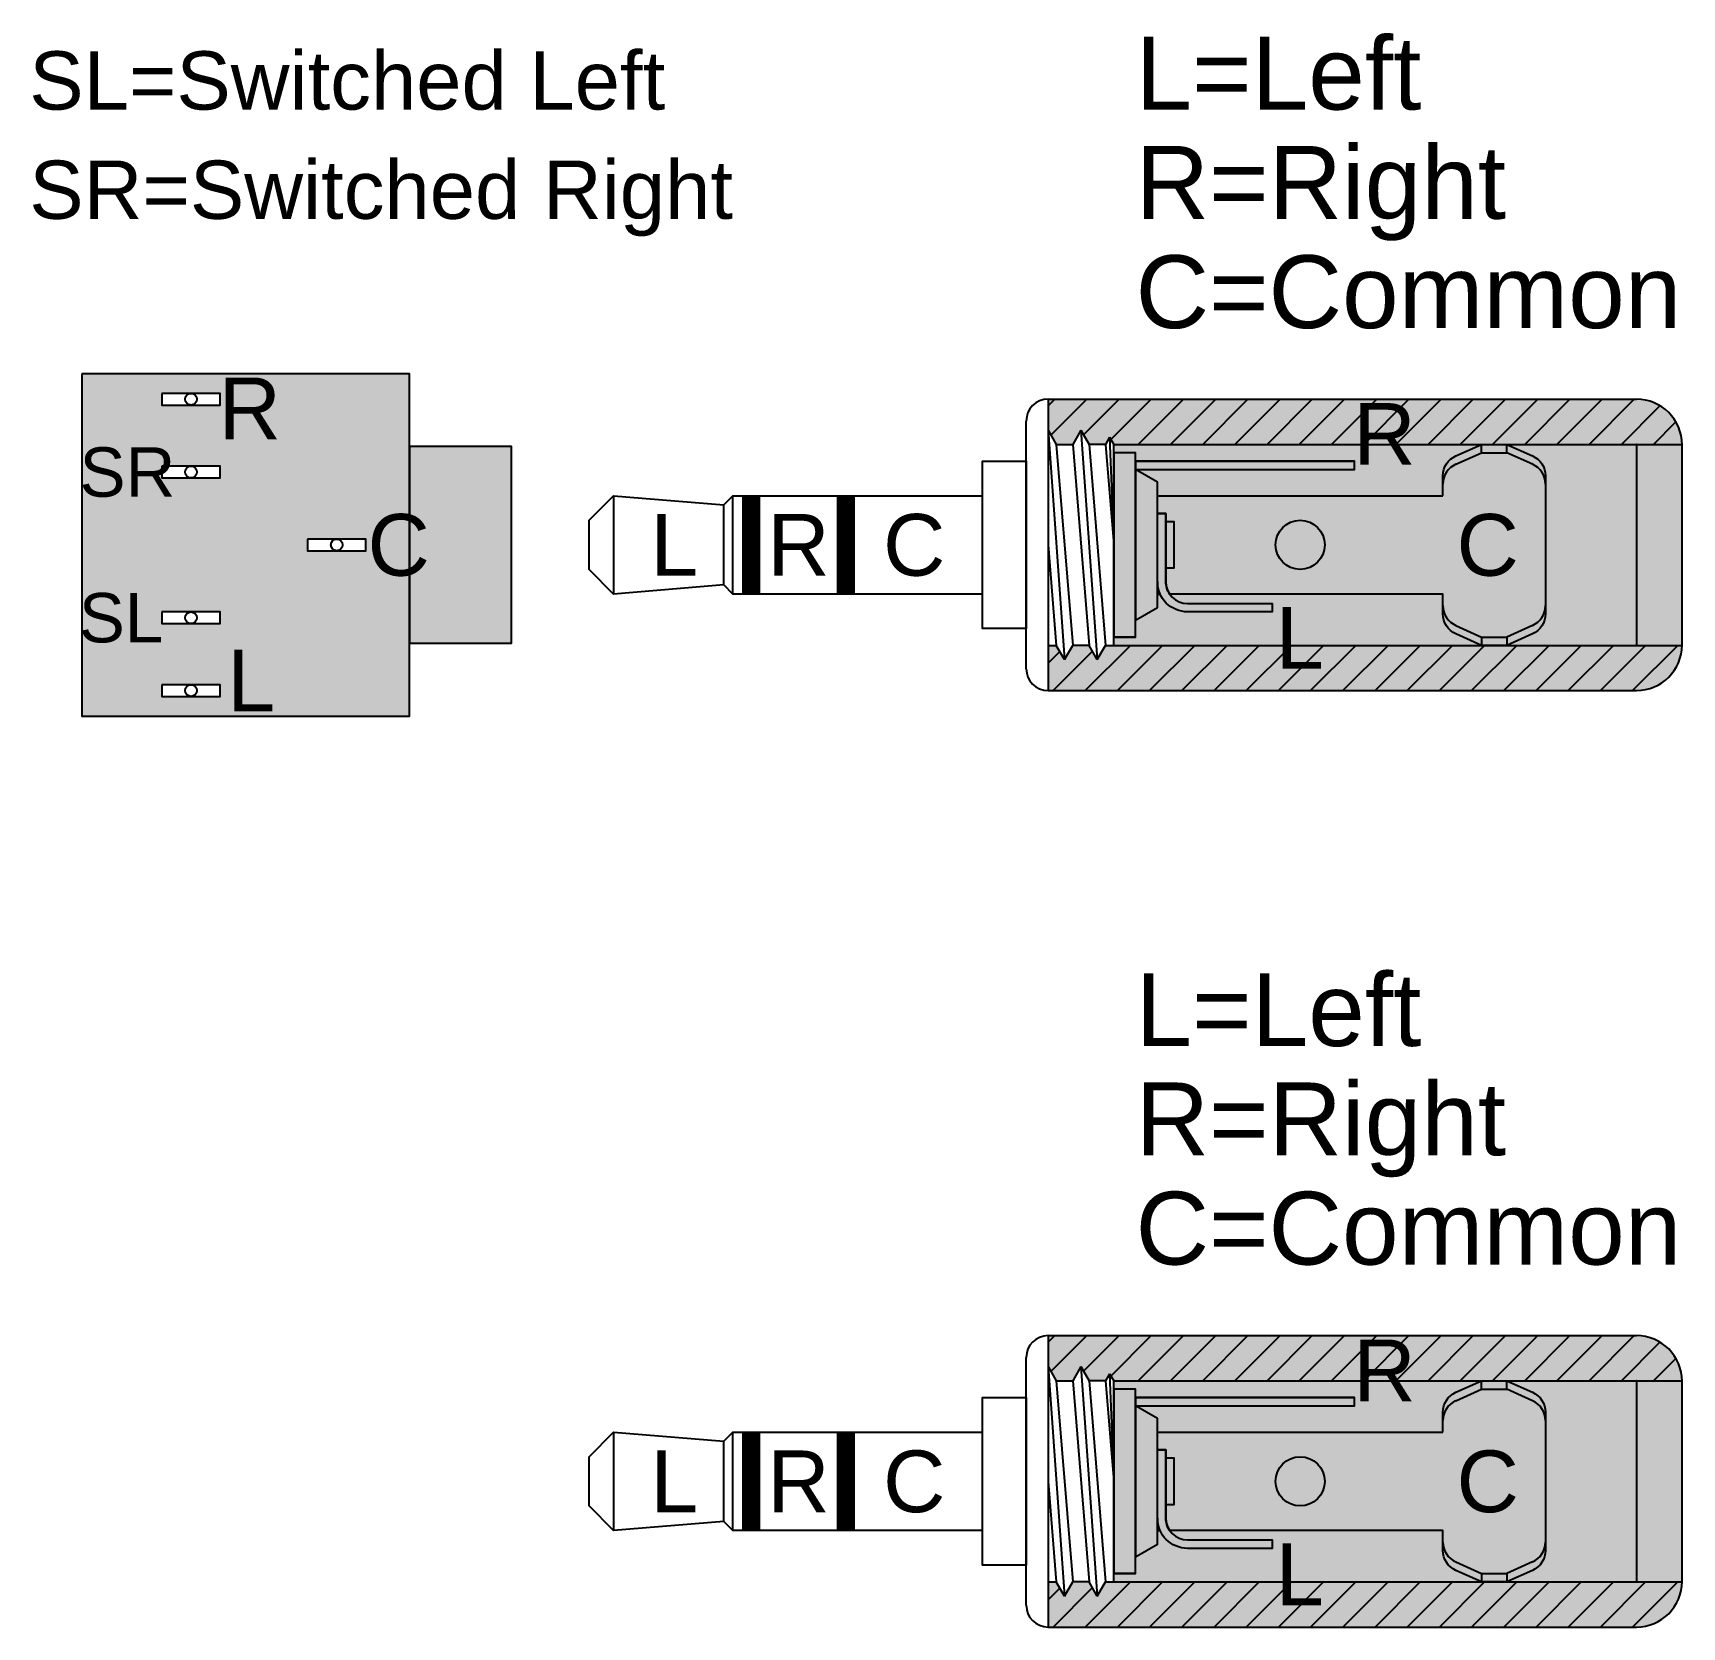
# Model space of a CAD drawing. Header units: inches. Extents: x -0.07 to 2.2, y -1.25 to 0.94.
import ezdxf
from ezdxf.enums import TextEntityAlignment as Align

# ---------------------------------------------------------------- set-up
doc = ezdxf.new("R2010")
doc.units = ezdxf.units.IN
doc.header["$MEASUREMENT"] = 0
doc.styles.get("Standard").update_dxf_attribs({"font": 'arial.ttf'})
pattern_1 = [(45, (-1.110223024625157e-16, 1), (-0.02209708691207961, 0.02209708691207961), [])]
pattern_2 = [(45, (-1.110223024625157e-16, -0.2856353587299052), (-0.02209708691207961, 0.02209708691207961), [])]

msp = doc.modelspace()

# ---------------------------------------------------------------- hatches: boundary and pattern name
h = msp.add_hatch(color=256)
h.set_gradient(color1=(255, 127, 255), color2=(255, 127, 255))
h.paths.add_polyline_path([(0, 0.47), (0, -1.110223024625157e-16), (0.4499999999999999, -1.110223024625157e-16), (0.4499999999999999, 0.47)])
h.paths.add_polyline_path([(0.11, 0.4430000000000001), (0.11, 0.427), (0.19, 0.427), (0.19, 0.4430000000000001)], flags=16)
h.paths.add_polyline_path([(0.11, 0.343), (0.11, 0.327), (0.19, 0.327), (0.19, 0.343)], flags=16)
h.paths.add_polyline_path([(0.11, 0.143), (0.11, 0.1269999999999999), (0.19, 0.1269999999999999), (0.19, 0.143)], flags=16)
h.paths.add_polyline_path([(0.11, 0.04300000000000001), (0.11, 0.02699999999999997), (0.19, 0.02699999999999997), (0.19, 0.04300000000000001)], flags=16)
h.paths.add_polyline_path([(0.3100000000000001, 0.243), (0.3100000000000001, 0.227), (0.39, 0.227), (0.39, 0.243)], flags=16)
h = msp.add_hatch()
h.set_pattern_fill('ANSI31', color=256, scale=0.25, style=0)
h.set_pattern_definition(pattern_1)
edge = h.paths.add_edge_path()
edge.add_line((1.326319210245462, 0.4350000000000001), (1.326319210245462, 0.3925000000000001))
edge.add_line((1.326319210245462, 0.3925000000000001), (1.337569210245462, 0.3730144284148502))
edge.add_line((1.337569210245463, 0.3730144284148502), (1.360069210245463, 0.3730144284148502))
edge.add_line((1.371319210245463, 0.3925000000000001), (1.360069210245463, 0.3730144284148502))
edge.add_line((1.371319210245462, 0.3925000000000001), (1.382569210245462, 0.3730144284148502))
edge.add_line((1.405069210245462, 0.3730144284148502), (1.382569210245462, 0.3730144284148502))
edge.add_line((1.410694210245463, 0.3827572142074251), (1.405069210245463, 0.3730144284148502))
edge.add_line((1.410694210245463, 0.3827572142074251), (1.416319210245462, 0.3730144284148507))
edge.add_line((1.416319210245462, 0.3730144284148502), (2.196317093116853, 0.3730144284148502))
edge.add_line((1.326319210245462, 0.4350000000000001), (2.133819210245463, 0.4350000000000001))
edge.add_arc((2.133819210245463, 0.3725000000000001), 0.06250000000000003, 0, 90)
h = msp.add_hatch(color=256)
h.set_gradient(color1=(127, 223, 255), color2=(127, 223, 255))
edge = h.paths.add_edge_path()
edge.add_line((2.196317093116853, 0.3730144284148502), (1.416319210245462, 0.3730144284148507))
edge.add_line((1.416319210245462, 0.3730144284148507), (1.410694210245463, 0.3827572142074251))
edge.add_line((1.410694210245463, 0.3827572142074251), (1.405069210245462, 0.3730144284148502))
edge.add_line((1.405069210245462, 0.3730144284148502), (1.382569210245462, 0.3730144284148502))
edge.add_line((1.382569210245462, 0.3730144284148502), (1.371319210245463, 0.3925000000000001))
edge.add_line((1.371319210245463, 0.3925000000000001), (1.360069210245463, 0.3730144284148502))
edge.add_line((1.360069210245463, 0.3730144284148502), (1.337569210245462, 0.3730144284148502))
edge.add_line((1.337569210245462, 0.3730144284148502), (1.326319210245462, 0.3925000000000001))
edge.add_line((1.326319210245462, 0.3925000000000001), (1.326319210245462, 0.4350000000000001))
edge.add_line((1.326319210245462, 0.4350000000000001), (2.133819210245463, 0.4350000000000001))
edge.add_arc((2.133819210245463, 0.3725000000000001), 0.06250000000000008, 0.47159855751812074, 90.00000000000011, ccw=False)
edge.add_line((2.196317093116853, 0.3730144284148502), (2.196317093116853, 0.3730144284148502))
h = msp.add_hatch(color=256)
h.set_gradient(color1=(255, 127, 255), color2=(255, 127, 255))
h.paths.add_polyline_path([(0.4499999999999999, 0.37), (0.4499999999999999, 0.09999999999999992), (0.5899999999999999, 0.09999999999999992), (0.5899999999999999, 0.37)])
h = msp.add_hatch(color=256)
h.set_gradient(color1=(127, 223, 255), color2=(127, 223, 255))
h.paths.add_polyline_path([(1.416319210245462, 0.3730144284148504), (1.416319210245462, 0.09749999999999948), (2.196319210245463, 0.09749999999999948), (2.196319210245463, 0.3730144284148504)])
h = msp.add_hatch(color=256)
h.set_gradient(color1=(192, 192, 192), color2=(192, 192, 192))
edge = h.paths.add_edge_path()
edge.add_line((1.868194210245463, 0.3025), (1.868194210245463, 0.3298734100590592))
edge.add_arc((1.898194210245463, 0.3298734100590594), 0.02999999999999992, 114.24538998957979, 180.0000000000003, ccw=False)
edge.add_line((1.885874845514341, 0.3572272626692787), (1.920928585245463, 0.3730144284148502))
edge.add_line((1.920928585245463, 0.3730144284148502), (1.956084835245463, 0.3730144284148502))
edge.add_line((1.956084835245463, 0.3730144284148502), (1.991138574976584, 0.3572272626692787))
edge.add_arc((1.978819210245462, 0.3298734100590591), 0.03000000000000013, 2.8421709430404007e-13, 65.75461001042089, ccw=False)
edge.add_line((2.008819210245463, 0.3298734100590592), (2.008819210245463, 0.140126589940941))
edge.add_arc((1.978819210245462, 0.1401265899409412), 0.03000000000000015, 294.24538998957917, 359.99999999999966, ccw=False)
edge.add_line((1.991138574976584, 0.1127727373307215), (1.956084835245463, 0.09698557158514998))
edge.add_line((1.956084835245463, 0.09698557158514998), (1.920928585245463, 0.09698557158514998))
edge.add_line((1.920928585245463, 0.09698557158514998), (1.885874845514341, 0.1127727373307215))
edge.add_arc((1.898194210245463, 0.1401265899409408), 0.02999999999999992, 179.9999999999997, 245.7546100104202, ccw=False)
edge.add_line((1.868194210245463, 0.140126589940941), (1.868194210245463, 0.1675000000000002))
edge.add_line((1.868194210245463, 0.1675000000000002), (1.49312290886422, 0.1675000000000002))
edge.add_arc((1.517826424452888, 0.184521642622276), 0.03000000000000006, 180.0000000000001, 214.568289241922, ccw=False)
edge.add_line((1.487826424452888, 0.184521642622276), (1.487826424452888, 0.278086138858443))
edge.add_line((1.487826424452888, 0.278086138858443), (1.476319210245463, 0.278086138858443))
edge.add_line((1.476319210245463, 0.278086138858443), (1.476319210245463, 0.3025))
edge.add_line((1.476319210245463, 0.3025), (1.868194210245463, 0.3025))
edge = h.paths.add_edge_path(flags=16)
edge.add_arc((1.672256710245462, 0.2350000000000001), 0.03374999999999995, 0, 360)
h = msp.add_hatch(color=256)
h.set_gradient(color1=(192, 192, 192), color2=(192, 192, 192))
h.paths.add_polyline_path([(1.446319210245462, 0.3500000000000001), (1.446319210245462, 0.338492785792575), (1.746787960245463, 0.338492785792575), (1.746787960245463, 0.3500000000000001)])
h = msp.add_hatch(color=256)
h.set_gradient(color1=(192, 192, 192), color2=(192, 192, 192))
edge = h.paths.add_edge_path()
edge.add_line((1.476319210245462, 0.1845216426222762), (1.476319210245463, 0.1675000000000002))
edge.add_line((1.476319210245463, 0.1675000000000002), (1.479969951905902, 0.1675000000000002))
edge.add_arc((1.517826424452888, 0.1845216426222752), 0.04150721420742591, 179.9999999999986, 204.2104116208502, ccw=False)
h = msp.add_hatch()
h.set_pattern_fill('ANSI31', color=256, scale=0.25, style=0)
h.set_pattern_definition(pattern_1)
edge = h.paths.add_edge_path()
edge.add_line((1.326319210245462, 0.09698557158514998), (1.326319210245462, 0.03500000000000014))
edge.add_line((1.326319210245462, 0.09698557158514998), (1.337569210245462, 0.09698557158514998))
edge.add_line((1.348819210245463, 0.07750000000000012), (1.337569210245463, 0.09698557158514998))
edge.add_line((1.348819210245462, 0.07750000000000012), (1.360069210245462, 0.09698557158514998))
edge.add_line((1.326319210245462, 0.03499999999999992), (2.133819210245463, 0.03500000000000014))
edge.add_line((1.382569210245462, 0.09698557158514998), (1.360069210245462, 0.09698557158514998))
edge.add_line((1.393819210245463, 0.07750000000000012), (1.382569210245463, 0.09698557158514998))
edge.add_line((1.393819210245463, 0.07750000000000012), (1.405069210245462, 0.09698557158514998))
edge.add_line((1.405069210245462, 0.09698557158514998), (1.416319210245462, 0.09698557158514998))
edge.add_line((1.416319210245462, 0.09698557158514998), (2.196317093116853, 0.09698557158514998))
edge.add_arc((2.133819210245463, 0.09750000000000014), 0.06250000000000003, 270, 360)
h = msp.add_hatch(color=256)
h.set_gradient(color1=(127, 223, 255), color2=(127, 223, 255))
edge = h.paths.add_edge_path()
edge.add_arc((2.133819210245463, 0.09750000000000014), 0.06250000000000007, 269.99999999999994, 359.528401442482, ccw=False)
edge.add_line((2.133819210245463, 0.03500000000000014), (1.326319210245462, 0.03500000000000014))
edge.add_line((1.326319210245462, 0.03500000000000014), (1.326319210245462, 0.09698557158514998))
edge.add_line((1.326319210245462, 0.09698557158514998), (1.337569210245462, 0.09698557158514998))
edge.add_line((1.337569210245463, 0.09698557158514998), (1.348819210245462, 0.07750000000000012))
edge.add_line((1.348819210245462, 0.07750000000000012), (1.360069210245462, 0.09698557158514998))
edge.add_line((1.360069210245462, 0.09698557158514998), (1.382569210245463, 0.09698557158514998))
edge.add_line((1.382569210245463, 0.09698557158514998), (1.393819210245463, 0.07750000000000012))
edge.add_line((1.393819210245463, 0.07750000000000012), (1.405069210245462, 0.09698557158514998))
edge.add_line((1.405069210245462, 0.09698557158514998), (1.416319210245462, 0.09698557158514998))
edge.add_line((1.416319210245462, 0.09698557158514998), (2.196317093116853, 0.09698557158514998))
edge.add_line((2.196317093116853, 0.09698557158514998), (2.196317093116853, 0.09698557158514998))
h = msp.add_hatch(color=256)
h.set_gradient(color1=(127, 223, 255), color2=(127, 223, 255))
edge = h.paths.add_edge_path()
edge.add_line((2.196317093116853, -0.912620930315055), (1.416319210245462, -0.9126209303150545))
edge.add_line((1.416319210245462, -0.9126209303150545), (1.410694210245463, -0.90287814452248))
edge.add_line((1.410694210245463, -0.90287814452248), (1.405069210245462, -0.912620930315055))
edge.add_line((1.405069210245462, -0.912620930315055), (1.382569210245462, -0.912620930315055))
edge.add_line((1.382569210245462, -0.912620930315055), (1.371319210245463, -0.8931353587299051))
edge.add_line((1.371319210245463, -0.8931353587299051), (1.360069210245463, -0.912620930315055))
edge.add_line((1.360069210245463, -0.912620930315055), (1.337569210245462, -0.912620930315055))
edge.add_line((1.337569210245462, -0.912620930315055), (1.326319210245462, -0.8931353587299051))
edge.add_line((1.326319210245462, -0.8931353587299051), (1.326319210245462, -0.8506353587299051))
edge.add_line((1.326319210245462, -0.8506353587299051), (2.133819210245463, -0.8506353587299051))
edge.add_arc((2.133819210245463, -0.9131353587299051), 0.06250000000000008, 0.47159855751812074, 90.00000000000011, ccw=False)
edge.add_line((2.196317093116853, -0.912620930315055), (2.196317093116853, -0.912620930315055))
h = msp.add_hatch()
h.set_pattern_fill('ANSI31', color=256, scale=0.25, style=0)
h.set_pattern_definition(pattern_2)
edge = h.paths.add_edge_path()
edge.add_line((1.326319210245462, -0.8506353587299051), (1.326319210245462, -0.8931353587299051))
edge.add_line((1.326319210245462, -0.8931353587299051), (1.337569210245462, -0.912620930315055))
edge.add_line((1.337569210245463, -0.912620930315055), (1.360069210245463, -0.912620930315055))
edge.add_line((1.371319210245463, -0.8931353587299051), (1.360069210245463, -0.912620930315055))
edge.add_line((1.371319210245462, -0.8931353587299051), (1.382569210245462, -0.912620930315055))
edge.add_line((1.405069210245462, -0.912620930315055), (1.382569210245462, -0.912620930315055))
edge.add_line((1.410694210245463, -0.90287814452248), (1.405069210245463, -0.912620930315055))
edge.add_line((1.410694210245463, -0.90287814452248), (1.416319210245462, -0.9126209303150545))
edge.add_line((1.416319210245462, -0.912620930315055), (2.196317093116853, -0.912620930315055))
edge.add_line((1.326319210245462, -0.8506353587299051), (2.133819210245463, -0.8506353587299051))
edge.add_arc((2.133819210245463, -0.9131353587299051), 0.06250000000000003, 0, 90)
h = msp.add_hatch(color=256)
h.set_gradient(color1=(127, 223, 255), color2=(127, 223, 255))
h.paths.add_polyline_path([(1.416319210245462, -0.9126209303150548), (1.416319210245462, -1.188135358729906), (2.196319210245463, -1.188135358729906), (2.196319210245463, -0.9126209303150548)])
h = msp.add_hatch(color=256)
h.set_gradient(color1=(192, 192, 192), color2=(192, 192, 192))
edge = h.paths.add_edge_path()
edge.add_line((1.868194210245463, -0.9831353587299052), (1.868194210245463, -0.955761948670846))
edge.add_arc((1.898194210245463, -0.9557619486708457), 0.02999999999999992, 114.24538998957979, 180.0000000000003, ccw=False)
edge.add_line((1.885874845514341, -0.9284080960606265), (1.920928585245463, -0.912620930315055))
edge.add_line((1.920928585245463, -0.912620930315055), (1.956084835245463, -0.912620930315055))
edge.add_line((1.956084835245463, -0.912620930315055), (1.991138574976584, -0.9284080960606265))
edge.add_arc((1.978819210245462, -0.9557619486708462), 0.03000000000000013, 2.8421709430404007e-13, 65.75461001042089, ccw=False)
edge.add_line((2.008819210245463, -0.955761948670846), (2.008819210245463, -1.145508768788964))
edge.add_arc((1.978819210245462, -1.145508768788964), 0.03000000000000015, 294.24538998957917, 359.99999999999966, ccw=False)
edge.add_line((1.991138574976584, -1.172862621399184), (1.956084835245463, -1.188649787144755))
edge.add_line((1.956084835245463, -1.188649787144755), (1.920928585245463, -1.188649787144755))
edge.add_line((1.920928585245463, -1.188649787144755), (1.885874845514341, -1.172862621399184))
edge.add_arc((1.898194210245463, -1.145508768788964), 0.02999999999999992, 179.9999999999997, 245.7546100104202, ccw=False)
edge.add_line((1.868194210245463, -1.145508768788964), (1.868194210245463, -1.118135358729905))
edge.add_line((1.868194210245463, -1.118135358729905), (1.49312290886422, -1.118135358729905))
edge.add_arc((1.517826424452888, -1.101113716107629), 0.03000000000000006, 180.0000000000001, 214.568289241922, ccw=False)
edge.add_line((1.487826424452888, -1.101113716107629), (1.487826424452888, -1.007549219871462))
edge.add_line((1.487826424452888, -1.007549219871462), (1.476319210245463, -1.007549219871462))
edge.add_line((1.476319210245463, -1.007549219871462), (1.476319210245463, -0.9831353587299052))
edge.add_line((1.476319210245463, -0.9831353587299052), (1.868194210245463, -0.9831353587299052))
edge = h.paths.add_edge_path(flags=16)
edge.add_arc((1.672256710245462, -1.050635358729905), 0.03374999999999995, 0, 360)
h = msp.add_hatch(color=256)
h.set_gradient(color1=(192, 192, 192), color2=(192, 192, 192))
h.paths.add_polyline_path([(1.446319210245462, -0.9356353587299051), (1.446319210245462, -0.9471425729373302), (1.746787960245463, -0.9471425729373302), (1.746787960245463, -0.9356353587299051)])
h = msp.add_hatch(color=256)
h.set_gradient(color1=(192, 192, 192), color2=(192, 192, 192))
edge = h.paths.add_edge_path()
edge.add_line((1.476319210245462, -1.101113716107629), (1.476319210245463, -1.118135358729905))
edge.add_line((1.476319210245463, -1.118135358729905), (1.479969951905902, -1.118135358729905))
edge.add_arc((1.517826424452888, -1.10111371610763), 0.04150721420742591, 179.9999999999986, 204.2104116208502, ccw=False)
h = msp.add_hatch()
h.set_pattern_fill('ANSI31', color=256, scale=0.25, style=0)
h.set_pattern_definition(pattern_2)
edge = h.paths.add_edge_path()
edge.add_line((1.326319210245462, -1.188649787144755), (1.326319210245462, -1.250635358729905))
edge.add_line((1.326319210245462, -1.188649787144755), (1.337569210245462, -1.188649787144755))
edge.add_line((1.348819210245463, -1.208135358729905), (1.337569210245463, -1.188649787144755))
edge.add_line((1.348819210245462, -1.208135358729905), (1.360069210245462, -1.188649787144755))
edge.add_line((1.326319210245462, -1.250635358729905), (2.133819210245463, -1.250635358729905))
edge.add_line((1.382569210245462, -1.188649787144755), (1.360069210245462, -1.188649787144755))
edge.add_line((1.393819210245463, -1.208135358729905), (1.382569210245463, -1.188649787144755))
edge.add_line((1.393819210245463, -1.208135358729905), (1.405069210245462, -1.188649787144755))
edge.add_line((1.405069210245462, -1.188649787144755), (1.416319210245462, -1.188649787144755))
edge.add_line((1.416319210245462, -1.188649787144755), (2.196317093116853, -1.188649787144755))
edge.add_arc((2.133819210245463, -1.188135358729905), 0.06250000000000003, 270, 360)
h = msp.add_hatch(color=256)
h.set_gradient(color1=(127, 223, 255), color2=(127, 223, 255))
edge = h.paths.add_edge_path()
edge.add_arc((2.133819210245463, -1.188135358729905), 0.06250000000000007, 269.99999999999994, 359.528401442482, ccw=False)
edge.add_line((2.133819210245463, -1.250635358729905), (1.326319210245462, -1.250635358729905))
edge.add_line((1.326319210245462, -1.250635358729905), (1.326319210245462, -1.188649787144755))
edge.add_line((1.326319210245462, -1.188649787144755), (1.337569210245462, -1.188649787144755))
edge.add_line((1.337569210245463, -1.188649787144755), (1.348819210245462, -1.208135358729905))
edge.add_line((1.348819210245462, -1.208135358729905), (1.360069210245462, -1.188649787144755))
edge.add_line((1.360069210245462, -1.188649787144755), (1.382569210245463, -1.188649787144755))
edge.add_line((1.382569210245463, -1.188649787144755), (1.393819210245463, -1.208135358729905))
edge.add_line((1.393819210245463, -1.208135358729905), (1.405069210245462, -1.188649787144755))
edge.add_line((1.405069210245462, -1.188649787144755), (1.416319210245462, -1.188649787144755))
edge.add_line((1.416319210245462, -1.188649787144755), (2.196317093116853, -1.188649787144755))
edge.add_line((2.196317093116853, -1.188649787144755), (2.196317093116853, -1.188649787144755))

# ---------------------------------------------------------------- linework, layer by layer
for p, q in [((1.326319210245462, 0.4350000000000001), (1.326319210245462, 0.3925000000000002)), ((1.326319210245462, 0.4350000000000001), (1.326319210245462, 0.4350000000000001)), ((1.326319210245462, 0.4350000000000001), (2.133819210245463, 0.4350000000000001)), ((1.296319210245462, 0.06500000000000006), (1.296319210245462, 0.405)), ((1.326319210245462, 0.3925000000000002), (1.337569210245462, 0.3730144284148502)), ((1.326319210245462, 0.3925000000000002), (1.348819210245463, 0.07750000000000001)), ((1.326319210245462, 0.3925000000000002), (1.326319210245462, 0.09698557158514998)), ((1.371319210245463, 0.3925000000000002), (1.360069210245463, 0.3730144284148502)), ((1.371319210245462, 0.3925000000000002), (1.382569210245462, 0.3730144284148502)), ((1.371319210245462, 0.3925000000000002), (1.393819210245463, 0.07750000000000001)), ((1.337569210245463, 0.3730144284148502), (1.360069210245463, 0.3730144284148502)), ((1.337569210245462, 0.3730144284148502), (1.360069210245462, 0.09698557158514998)), ((1.360069210245463, 0.3730144284148502), (1.382569210245462, 0.09698557158514998)), ((1.405069210245462, 0.3730144284148502), (1.382569210245462, 0.3730144284148502)), ((1.382569210245462, 0.3730144284148502), (1.405069210245462, 0.09698557158514998)), ((1.410694210245463, 0.3827572142074251), (1.405069210245462, 0.3730144284148502)), ((1.405069210245463, 0.3730144284148502), (1.416319210245462, 0.2350000000000055)), ((1.410694210245463, 0.3827572142074251), (1.416319210245462, 0.3730144284148506)), ((1.410694210245463, 0.3827572142074251), (1.416319210245462, 0.2350000000000055)), ((1.416319210245462, 0.09698557158514998), (1.416319210245462, 0.3730144284148504)), ((1.416319210245462, 0.3730144284148502), (2.196317093116853, 0.3730144284148502)), ((1.920928585245463, 0.3615072142074252), (1.920928585245463, 0.3730144284148502)), ((1.956084835245463, 0.3615072142074252), (1.956084835245463, 0.3730144284148502)), ((2.134333638660313, 0.09750000000000003), (2.134333638660313, 0.3725000000000001)), ((2.196319210245463, 0.09750000000000003), (2.196319210245463, 0.3725000000000001)), ((1.446319210245462, 0.3615072142074253), (1.416319210245462, 0.3615072142074253)), ((1.446319210245462, 0.108492785792575), (1.446319210245462, 0.3615072142074253)), ((1.446319210245462, 0.3500000000000001), (1.746787960245463, 0.3500000000000001)), ((1.746787960245463, 0.3384927857925749), (1.746787960245463, 0.3500000000000001)), ((1.885874845514341, 0.3457200484618537), (1.920928585245463, 0.3615072142074252)), ((1.920928585245463, 0.3615072142074252), (1.956084835245463, 0.3615072142074252)), ((1.991138574976584, 0.3457200484618537), (1.956084835245463, 0.3615072142074252)), ((1.446319210245462, 0.3384927857925749), (1.746787960245463, 0.3384927857925749)), ((0.7300692102454622, 0.3025), (0.7300692102454625, 0.1675)), ((0.8938192102454623, 0.1675), (0.8938192102454623, 0.3025)), ((1.236319210245462, 0.1675000000000001), (1.236319210245462, 0.3025)), ((0.8813192102454623, 0.1799999999999997), (0.8813192102454623, 0.29)), ((1.326319210245462, 0.2350000000000014), (1.337569210245463, 0.09698557158514998)), ((1.885874845514341, 0.1242799515381465), (1.920928585245463, 0.108492785792575)), ((1.991138574976584, 0.1242799515381465), (1.956084835245463, 0.108492785792575)), ((1.326319210245462, 0.09698557158514998), (1.337569210245463, 0.09698557158514998)), ((1.326319210245462, 0.09698557158514998), (1.326319210245462, 0.03500000000000014)), ((1.348819210245463, 0.07750000000000001), (1.337569210245463, 0.09698557158514998)), ((1.348819210245462, 0.07750000000000001), (1.360069210245462, 0.09698557158514998)), ((1.382569210245462, 0.09698557158514998), (1.360069210245462, 0.09698557158514998)), ((1.393819210245463, 0.07750000000000001), (1.382569210245463, 0.09698557158514998)), ((1.393819210245463, 0.07750000000000001), (1.405069210245462, 0.09698557158514998)), ((1.405069210245462, 0.09698557158514998), (1.416319210245462, 0.09698557158514998)), ((1.446319210245462, 0.1084927857925749), (1.416319210245462, 0.1084927857925749)), ((1.416319210245462, 0.09698557158514998), (2.196317093116853, 0.09698557158514998)), ((1.920928585245463, 0.108492785792575), (1.920928585245463, 0.09698557158514998)), ((1.920928585245463, 0.108492785792575), (1.956084835245463, 0.108492785792575)), ((1.956084835245463, 0.108492785792575), (1.956084835245463, 0.09698557158514998)), ((1.326319210245462, 0.03500000000000003), (1.326319210245462, 0.03500000000000003)), ((1.326319210245462, 0.03499999999999992), (2.133819210245463, 0.03500000000000003)), ((1.326319210245462, -0.8506353587299051), (1.326319210245462, -0.893135358729905)), ((1.326319210245462, -0.8506353587299051), (1.326319210245462, -0.8506353587299051)), ((1.326319210245462, -0.8506353587299051), (2.133819210245463, -0.8506353587299051)), ((1.296319210245462, -1.220635358729905), (1.296319210245462, -0.8806353587299052)), ((1.326319210245462, -0.893135358729905), (1.337569210245462, -0.912620930315055)), ((1.326319210245462, -0.893135358729905), (1.348819210245463, -1.208135358729905)), ((1.326319210245462, -0.893135358729905), (1.326319210245462, -1.188649787144755)), ((1.371319210245463, -0.893135358729905), (1.360069210245463, -0.912620930315055)), ((1.371319210245462, -0.893135358729905), (1.382569210245462, -0.912620930315055)), ((1.371319210245462, -0.893135358729905), (1.393819210245463, -1.208135358729905)), ((1.410694210245463, -0.90287814452248), (1.405069210245462, -0.912620930315055)), ((1.410694210245463, -0.90287814452248), (1.416319210245462, -0.9126209303150546)), ((1.410694210245463, -0.90287814452248), (1.416319210245462, -1.0506353587299)), ((1.337569210245463, -0.912620930315055), (1.360069210245463, -0.912620930315055)), ((1.337569210245462, -0.912620930315055), (1.360069210245462, -1.188649787144755)), ((1.360069210245463, -0.912620930315055), (1.382569210245462, -1.188649787144755)), ((1.405069210245462, -0.912620930315055), (1.382569210245462, -0.912620930315055)), ((1.382569210245462, -0.912620930315055), (1.405069210245462, -1.188649787144755)), ((1.405069210245463, -0.912620930315055), (1.416319210245462, -1.0506353587299)), ((1.416319210245462, -1.188649787144755), (1.416319210245462, -0.9126209303150548)), ((1.416319210245462, -0.912620930315055), (2.196317093116853, -0.912620930315055)), ((1.446319210245462, -0.9241281445224799), (1.416319210245462, -0.9241281445224799)), ((1.446319210245462, -1.17714257293733), (1.446319210245462, -0.9241281445224799)), ((1.885874845514341, -0.9399153102680515), (1.920928585245463, -0.92412814452248)), ((1.920928585245463, -0.92412814452248), (1.920928585245463, -0.912620930315055)), ((1.920928585245463, -0.92412814452248), (1.956084835245463, -0.92412814452248)), ((1.956084835245463, -0.92412814452248), (1.956084835245463, -0.912620930315055)), ((1.991138574976584, -0.9399153102680515), (1.956084835245463, -0.92412814452248)), ((2.134333638660313, -1.188135358729905), (2.134333638660313, -0.9131353587299051)), ((2.196319210245463, -1.188135358729905), (2.196319210245463, -0.9131353587299051)), ((1.446319210245462, -0.9356353587299051), (1.746787960245463, -0.9356353587299051)), ((1.446319210245462, -0.9471425729373303), (1.746787960245463, -0.9471425729373303)), ((1.746787960245463, -0.9471425729373303), (1.746787960245463, -0.9356353587299051)), ((0.7300692102454622, -0.9831353587299052), (0.7300692102454625, -1.118135358729905)), ((0.8813192102454623, -1.105635358729905), (0.8813192102454623, -0.9956353587299052)), ((0.8938192102454623, -1.118135358729905), (0.8938192102454623, -0.9831353587299052)), ((1.236319210245462, -1.118135358729905), (1.236319210245462, -0.9831353587299052)), ((1.326319210245462, -1.050635358729904), (1.337569210245463, -1.188649787144755)), ((1.885874845514341, -1.161355407191759), (1.920928585245463, -1.17714257293733)), ((1.991138574976584, -1.161355407191759), (1.956084835245463, -1.17714257293733)), ((1.326319210245462, -1.188649787144755), (1.337569210245463, -1.188649787144755)), ((1.326319210245462, -1.188649787144755), (1.326319210245462, -1.250635358729905)), ((1.348819210245463, -1.208135358729905), (1.337569210245463, -1.188649787144755)), ((1.348819210245462, -1.208135358729905), (1.360069210245462, -1.188649787144755)), ((1.382569210245462, -1.188649787144755), (1.360069210245462, -1.188649787144755)), ((1.393819210245463, -1.208135358729905), (1.382569210245463, -1.188649787144755)), ((1.393819210245463, -1.208135358729905), (1.405069210245462, -1.188649787144755)), ((1.405069210245462, -1.188649787144755), (1.416319210245462, -1.188649787144755)), ((1.446319210245462, -1.17714257293733), (1.416319210245462, -1.17714257293733)), ((1.416319210245462, -1.188649787144755), (2.196317093116853, -1.188649787144755)), ((1.920928585245463, -1.17714257293733), (1.920928585245463, -1.188649787144755)), ((1.920928585245463, -1.17714257293733), (1.956084835245463, -1.17714257293733)), ((1.956084835245463, -1.17714257293733), (1.956084835245463, -1.188649787144755)), ((1.326319210245462, -1.250635358729905), (1.326319210245462, -1.250635358729905)), ((1.326319210245462, -1.250635358729905), (2.133819210245463, -1.250635358729905))]:
    msp.add_line(p, q)
for points in [[(0, 0.47), (0, -1.110223024625157e-16), (0.4499999999999999, -1.110223024625157e-16), (0.4499999999999999, 0.47)], [(0.11, 0.4430000000000001), (0.11, 0.427), (0.19, 0.427), (0.19, 0.4430000000000001)], [(0.4499999999999999, 0.37), (0.4499999999999999, 0.09999999999999992), (0.5899999999999999, 0.09999999999999992), (0.5899999999999999, 0.37)], [(0.11, 0.343), (0.11, 0.327), (0.19, 0.327), (0.19, 0.343)], [(1.296319210245462, 0.3500000000000001), (1.296319210245462, 0.12), (1.236319210245462, 0.12), (1.236319210245462, 0.1675000000000001), (0.8938192102454623, 0.1675), (0.8813192102454621, 0.1799999999999999), (0.7300692102454625, 0.1675), (0.6963192102454623, 0.20125), (0.6963192102454623, 0.2687499999999998), (0.7300692102454622, 0.3025), (0.8813192102454623, 0.29), (0.8938192102454623, 0.3025), (1.236319210245462, 0.3025), (1.236319210245462, 0.35)], [(1.416319210245462, 0.3615072142074253), (1.416319210245462, 0.108492785792575), (1.446319210245462, 0.108492785792575), (1.446319210245462, 0.3615072142074253)], [(1.446319210245462, 0.3500000000000001), (1.446319210245462, 0.338492785792575), (1.746787960245463, 0.338492785792575), (1.746787960245463, 0.3500000000000001)], [(1.446319210245462, 0.1315072142074253), (1.476319210245463, 0.1488277222831142), (1.476319210245463, 0.3211722777168859), (1.446319210245462, 0.3384927857925749)], [(1.487826424452888, 0.2665789246510177), (1.487826424452888, 0.2034210753489825), (1.499333638660313, 0.2034210753489825), (1.499333638660313, 0.2665789246510177)], [(0.3100000000000001, 0.243), (0.3100000000000001, 0.227), (0.39, 0.227), (0.39, 0.243)], [(0.11, 0.143), (0.11, 0.1269999999999999), (0.19, 0.1269999999999999), (0.19, 0.143)], [(0.11, 0.04300000000000001), (0.11, 0.02699999999999997), (0.19, 0.02699999999999997), (0.19, 0.04300000000000001)], [(1.416319210245462, -0.9241281445224799), (1.416319210245462, -1.17714257293733), (1.446319210245462, -1.17714257293733), (1.446319210245462, -0.9241281445224799)], [(1.296319210245462, -0.9356353587299051), (1.296319210245462, -1.165635358729905), (1.236319210245462, -1.165635358729905), (1.236319210245462, -1.118135358729905), (0.8938192102454623, -1.118135358729905), (0.8813192102454621, -1.105635358729905), (0.7300692102454625, -1.118135358729905), (0.6963192102454623, -1.084385358729905), (0.6963192102454623, -1.016885358729905), (0.7300692102454622, -0.9831353587299052), (0.8813192102454623, -0.9956353587299052), (0.8938192102454623, -0.9831353587299052), (1.236319210245462, -0.9831353587299052), (1.236319210245462, -0.9356353587299052)], [(1.446319210245462, -0.9356353587299051), (1.446319210245462, -0.9471425729373302), (1.746787960245463, -0.9471425729373302), (1.746787960245463, -0.9356353587299051)], [(1.446319210245462, -1.15412814452248), (1.476319210245463, -1.136807636446791), (1.476319210245463, -0.9644630810130193), (1.446319210245462, -0.9471425729373303)], [(1.487826424452888, -1.019056434078887), (1.487826424452888, -1.082214283380923), (1.499333638660313, -1.082214283380923), (1.499333638660313, -1.019056434078887)]]:
    msp.add_lwpolyline(points, close=True)
for points in [[(1.868194210245463, 0.3025), (1.868194210245463, 0.3298734100590592, -0.2950492007552751), (1.885874845514341, 0.3572272626692787), (1.920928585245463, 0.3730144284148502), (1.956084835245463, 0.3730144284148502), (1.991138574976584, 0.3572272626692787, -0.2950492007552751), (2.008819210245463, 0.3298734100590592), (2.008819210245463, 0.140126589940941, -0.295049200755275), (1.991138574976584, 0.1127727373307215), (1.956084835245463, 0.09698557158514998), (1.920928585245463, 0.09698557158514998), (1.885874845514341, 0.1127727373307215, -0.295049200755275), (1.868194210245463, 0.140126589940941), (1.868194210245463, 0.1675000000000002), (1.49312290886422, 0.1675000000000002, -0.151986959943122), (1.487826424452888, 0.184521642622276), (1.487826424452888, 0.278086138858443), (1.476319210245463, 0.278086138858443), (1.476319210245463, 0.3025)], [(1.476319210245463, 0.278086138858443), (1.487826424452888, 0.278086138858443), (1.487826424452888, 0.184521642622276, 0.414213562373095), (1.517826424452888, 0.154521642622276), (1.633819210245463, 0.1545216426222757), (1.633819210245463, 0.1430144284148507), (1.517826424452888, 0.1430144284148507, -0.414213562373095), (1.476319210245462, 0.184521642622276)], [(1.476319210245462, 0.1845216426222762), (1.476319210245463, 0.1675000000000002), (1.479969951905902, 0.1675000000000002, -0.1060325610895655)], [(1.868194210245463, -0.9831353587299052), (1.868194210245463, -0.955761948670846, -0.2950492007552751), (1.885874845514341, -0.9284080960606265), (1.920928585245463, -0.912620930315055), (1.956084835245463, -0.912620930315055), (1.991138574976584, -0.9284080960606265, -0.2950492007552751), (2.008819210245463, -0.955761948670846), (2.008819210245463, -1.145508768788964, -0.295049200755275), (1.991138574976584, -1.172862621399184), (1.956084835245463, -1.188649787144755), (1.920928585245463, -1.188649787144755), (1.885874845514341, -1.172862621399184, -0.295049200755275), (1.868194210245463, -1.145508768788964), (1.868194210245463, -1.118135358729905), (1.49312290886422, -1.118135358729905, -0.151986959943122), (1.487826424452888, -1.101113716107629), (1.487826424452888, -1.007549219871462), (1.476319210245463, -1.007549219871462), (1.476319210245463, -0.9831353587299052)], [(1.476319210245463, -1.007549219871462), (1.487826424452888, -1.007549219871462), (1.487826424452888, -1.101113716107629, 0.414213562373095), (1.517826424452888, -1.131113716107629), (1.633819210245463, -1.131113716107629), (1.633819210245463, -1.142620930315055), (1.517826424452888, -1.142620930315055, -0.414213562373095), (1.476319210245462, -1.101113716107629)], [(1.476319210245462, -1.101113716107629), (1.476319210245463, -1.118135358729905), (1.479969951905902, -1.118135358729905, -0.1060325610895655)]]:
    msp.add_lwpolyline(points, format="xyb", close=True)
at = {"const_width": 0.02499999999999991}
for points in [[(0.9188192102454622, 0.1675000000000001), (0.9188192102454622, 0.3025)], [(1.048819210245462, 0.1675000000000001), (1.048819210245462, 0.3025)], [(0.9188192102454622, -1.118135358729905), (0.9188192102454622, -0.9831353587299052)], [(1.048819210245462, -1.118135358729905), (1.048819210245462, -0.9831353587299052)]]:
    msp.add_lwpolyline(points, dxfattribs=at)
for centre, radius in [((0.1500000000000001, 0.4350000000000001), 0.008000000000000063), ((0.1500000000000001, 0.335), 0.008000000000000063), ((1.672256710245462, 0.2350000000000001), 0.03374999999999995), ((0.3500000000000001, 0.235), 0.008000000000000063), ((0.1500000000000001, 0.135), 0.008000000000000063), ((0.1500000000000001, 0.035), 0.008000000000000063), ((1.672256710245462, -1.050635358729905), 0.03374999999999995)]:
    msp.add_circle(centre, radius)
for centre, radius, start, end in [((1.326319210245462, 0.405), 0.03000000000000004, 90, 180), ((2.133819210245463, 0.3725000000000001), 0.06250000000000003, 0, 90), ((2.133819210245463, 0.3725000000000001), 0.0005144284148504152, 0, 90), ((1.898194210245463, 0.3183661958516342), 0.03000000000000005, 114.2453899895795, 180), ((1.978819210245462, 0.3183661958516342), 0.03000000000000005, 0, 65.75461001042054), ((1.898194210245463, 0.151633804148366), 0.03000000000000005, 180, 245.7546100104205), ((1.978819210245462, 0.151633804148366), 0.03000000000000005, 294.2453899895795, 0), ((2.133819210245463, 0.09750000000000003), 0.06250000000000003, 270, 0), ((1.326319210245462, 0.06500000000000006), 0.03000000000000004, 180, 270), ((1.326319210245462, -0.8806353587299052), 0.03000000000000004, 90, 180), ((2.133819210245463, -0.9131353587299051), 0.06250000000000003, 0, 90), ((2.133819210245463, -0.9131353587299051), 0.0005144284148504152, 0, 90), ((1.898194210245463, -0.967269162878271), 0.03000000000000005, 114.2453899895795, 180), ((1.978819210245462, -0.967269162878271), 0.03000000000000005, 0, 65.75461001042054), ((1.898194210245463, -1.134001554581539), 0.03000000000000005, 180, 245.7546100104205), ((1.978819210245462, -1.134001554581539), 0.03000000000000005, 294.2453899895795, 0), ((2.133819210245463, -1.188135358729905), 0.06250000000000003, 270, 0), ((1.326319210245462, -1.220635358729905), 0.03000000000000004, 180, 270)]:
    msp.add_arc(centre, radius, start, end)

# ---------------------------------------------------------------- texts
for s, height, p in [('L=Left', 0.1, (1.446394575453573, 0.8325766582576182)), ('SL=Switched Left', 0.08000000000000002, (-0.07193886855658072, 0.8325766582576182)), ('R=Right', 0.1, (1.446394575453573, 0.682576658257618)), ('SR=Switched Right', 0.08000000000000002, (-0.07193886855658072, 0.682576658257618)), ('C=Common', 0.1, (1.446394575453573, 0.5325766582576181)), ('L=Left', 0.1, (1.446394575453573, -0.453058700472287)), ('R=Right', 0.1, (1.446394575453573, -0.6030587004722872)), ('C=Common', 0.1, (1.446394575453573, -0.7530587004722871))]:
    msp.add_text(s, height=height).set_placement(p)
for s, height, p in [('R', 0.08473783351120609, (0.2306929010428389, 0.4223865815222627)), ('R', 0.08473783351120609, (1.788060329652549, 0.3872532806205783)), ('SR', 0.06779026680896487, (0.06277227657424905, 0.335)), ('C', 0.08473783351120609, (0.4350392847859973, 0.235)), ('L', 0.08473783351120609, (0.8134110469801559, 0.2350000000000001)), ('R', 0.08473783351120609, (0.9838192102454622, 0.235)), ('C', 0.08473783351120609, (1.142569210245462, 0.2350000000000001)), ('C', 0.08473783351120609, (1.929620443130871, 0.2350000000000001)), ('SL', 0.06779026680896487, (0.05394831377745213, 0.135)), ('L', 0.08473783351120609, (1.671677524026803, 0.1073037001246764)), ('L', 0.08473783351120609, (0.2327085618122227, 0.04897127442826174)), ('R', 0.08473783351120609, (1.788060329652549, -0.8983820781093269)), ('L', 0.08473783351120609, (0.8134110469801559, -1.050635358729905)), ('R', 0.08473783351120609, (0.9838192102454622, -1.050635358729905)), ('C', 0.08473783351120609, (1.142569210245462, -1.050635358729905)), ('C', 0.08473783351120609, (1.929620443130871, -1.050635358729905)), ('L', 0.08473783351120609, (1.671677524026803, -1.178331658605229))]:
    msp.add_text(s, height=height).set_placement(p, align=Align.MIDDLE_CENTER)

doc.saveas('drawing.dxf')
